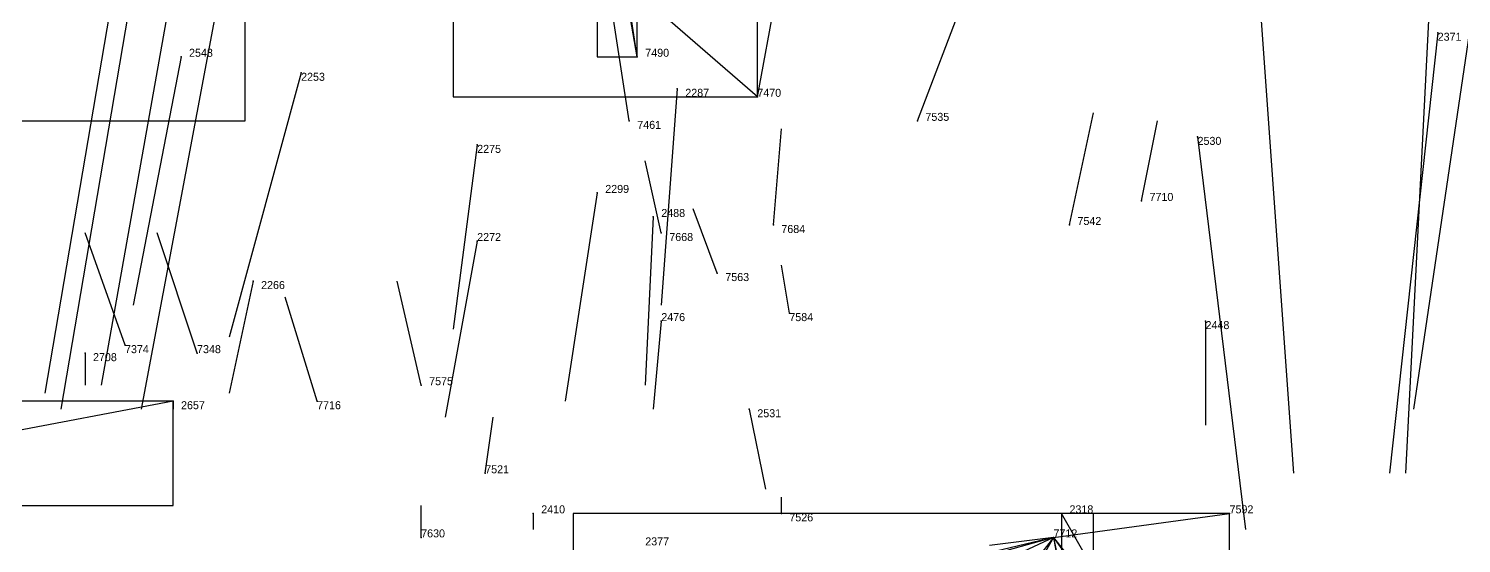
# Model space of a CAD drawing. Extents: x -0.07 to 1.1, y -0.07 to 1.1.
# Drawn here: x 0.732 to 0.911, y 0.9113 to 0.9755 of the extents above; entities that cross this region are included whole.
import ezdxf

# ---------------------------------------------------------------- set-up
doc = ezdxf.new("R2010")
doc.units = 0
for name, color, linetype in [('Clients', 3, 'CONTINUOUS'), ('Facilities', 3, 'CONTINUOUS'), ('Facilities_lines', 3, 'CONTINUOUS'), ('Min_max_boxes', 1, 'CONTINUOUS'), ('Normals', 1, 'CONTINUOUS'), ('Source_points', 5, 'CONTINUOUS'), ('Text', 3, 'CONTINUOUS')]:
    doc.layers.add(name, color=color, linetype=linetype)

msp = doc.modelspace()

# ---------------------------------------------------------------- linework, layer by layer
at = {"layer": 'Clients', "color": 5}
for p in [(0.861, 0.915), (0.882, 0.915, 1)]:
    msp.add_point(p, dxfattribs=at)
at = {"layer": 'Facilities', "color": 3}
for p in [(0.908, 0.975), (0.751, 0.972), (0.808, 0.972, 1), (0.766, 0.97), (0.813, 0.968), (0.823, 0.967, 1), (0.807, 0.964, 1), (0.843, 0.964, 1), (0.878, 0.962), (0.788, 0.961), (0.803, 0.955), (0.871, 0.954, 1), (0.81, 0.952), (0.825, 0.951, 1), (0.862, 0.951, 1), (0.788, 0.949), (0.811, 0.95, 1), (0.76, 0.944), (0.818, 0.945, 1), (0.827, 0.94, 1), (0.811, 0.939), (0.879, 0.939), (0.739, 0.935), (0.744, 0.936, 1), (0.753, 0.935, 1), (0.781, 0.931, 1), (0.75, 0.929), (0.768, 0.929, 1), (0.822, 0.928), (0.789, 0.92, 1), (0.795, 0.915), (0.826, 0.915, 1), (0.781, 0.912, 1), (0.86, 0.912, 1)]:
    msp.add_point(p, dxfattribs=at)
at = {"layer": 'Facilities_lines', "color": 3}
for p, q in [((0.823, 0.967, 1), (0.785, 1, 0.998)), ((0.808, 0.972, 1), (0.803, 1, 0.984)), ((0.75, 0.929), (0.681, 0.916)), ((0.86, 0.912, 1), (0.882, 0.915, 1)), ((0.865, 0.908), (0.861, 0.915)), ((0.86, 0.912, 1), (0.8, 0.884, 1)), ((0.86, 0.912, 1), (0.806, 0.897, 1)), ((0.86, 0.912, 1), (0.818, 0.839, 1)), ((0.86, 0.912, 1), (0.825, 0.867, 1)), ((0.86, 0.912, 1), (0.839, 0.907, 1)), ((0.86, 0.912, 1), (0.852, 0.911, 1)), ((0.86, 0.912, 1), (0.866, 0.883, 1)), ((0.86, 0.912, 1), (0.871, 0.898, 1)), ((0.86, 0.912, 1), (0.875, 0.891, 1)), ((0.86, 0.912, 1), (0.867, 0.872, 1))]:
    msp.add_line(p, q, dxfattribs=at)
at = {"layer": 'Min_max_boxes', "color": 1}
for p, q in [((0.785, 1, 0.998), (0.785, 0.967, 0.998)), ((0.785, 1, 1), (0.785, 0.967, 1)), ((0.803, 1, 0.984), (0.803, 0.972, 0.984)), ((0.803, 1, 1), (0.803, 0.972, 1)), ((0.808, 0.972, 0.984), (0.808, 1, 0.984)), ((0.808, 0.972, 1), (0.808, 1, 1)), ((0.823, 0.967, 0.998), (0.823, 1, 0.998)), ((0.823, 0.967, 1), (0.823, 1, 1)), ((0.759, 0.964), (0.759, 0.997)), ((0.759, 0.964), (0.759, 0.997)), ((0.803, 0.972, 0.984), (0.808, 0.972, 0.984)), ((0.803, 0.972, 1), (0.808, 0.972, 1)), ((0.803, 0.972, 0.984), (0.803, 0.972, 1)), ((0.808, 0.972, 0.984), (0.808, 0.972, 1)), ((0.785, 0.967, 0.998), (0.823, 0.967, 0.998)), ((0.785, 0.967, 1), (0.823, 0.967, 1)), ((0.785, 0.967, 0.998), (0.785, 0.967, 1)), ((0.823, 0.967, 0.998), (0.823, 0.967, 1)), ((0.714, 0.964), (0.759, 0.964)), ((0.714, 0.964), (0.759, 0.964)), ((0.759, 0.964), (0.759, 0.964)), ((0.75, 0.929), (0.681, 0.929)), ((0.75, 0.929), (0.681, 0.929)), ((0.75, 0.916), (0.75, 0.929)), ((0.75, 0.916), (0.75, 0.929)), ((0.75, 0.929), (0.75, 0.929)), ((0.681, 0.916), (0.75, 0.916)), ((0.681, 0.916), (0.75, 0.916)), ((0.75, 0.916), (0.75, 0.916)), ((0.882, 0.915, 1), (0.8, 0.915, 1)), ((0.8, 0.915, 1), (0.8, 0.839, 1)), ((0.882, 0.915, 1), (0.8, 0.915, 1)), ((0.8, 0.915, 1), (0.8, 0.839, 1)), ((0.8, 0.915, 1), (0.8, 0.915, 1)), ((0.865, 0.915), (0.861, 0.915)), ((0.861, 0.915), (0.861, 0.908)), ((0.865, 0.915), (0.861, 0.915)), ((0.861, 0.915), (0.861, 0.908)), ((0.861, 0.915), (0.861, 0.915)), ((0.865, 0.908), (0.865, 0.915)), ((0.865, 0.908), (0.865, 0.915)), ((0.865, 0.915), (0.865, 0.915)), ((0.882, 0.839, 1), (0.882, 0.915, 1)), ((0.882, 0.839, 1), (0.882, 0.915, 1)), ((0.882, 0.915, 1), (0.882, 0.915, 1))]:
    msp.add_line(p, q, dxfattribs=at)
at = {"layer": 'Normals', "color": 1}
for p, q in [((0.808, 0.972, 1), (0.803, 1.005, 1.094)), ((0.759, 0.997), (0.746, 0.928, 0.071)), ((0.823, 0.967, 1), (0.828, 0.994, 1.096)), ((0.807, 0.964, 1), (0.803, 0.99, 1.096)), ((0.885, 0.99), (0.89, 0.92, 0.072)), ((0.744, 0.989), (0.734, 0.93, 0.08)), ((0.746, 0.987), (0.736, 0.928, 0.08)), ((0.751, 0.987), (0.741, 0.931, 0.082)), ((0.843, 0.964, 1), (0.851, 0.985, 1.098)), ((0.913, 0.982), (0.905, 0.928, 0.083)), ((0.907, 0.979), (0.904, 0.92, 0.08)), ((0.908, 0.975), (0.902, 0.92, 0.084)), ((0.751, 0.972), (0.745, 0.941, 0.095)), ((0.766, 0.97), (0.757, 0.937, 0.094)), ((0.813, 0.968), (0.811, 0.941, 0.096)), ((0.862, 0.951, 1), (0.865, 0.965, 1.099)), ((0.871, 0.954, 1), (0.873, 0.964, 1.1)), ((0.825, 0.951, 1), (0.826, 0.963, 1.099)), ((0.878, 0.962), (0.884, 0.913, 0.087)), ((0.788, 0.961), (0.785, 0.938, 0.097)), ((0.811, 0.95, 1), (0.809, 0.959, 1.1)), ((0.803, 0.955), (0.799, 0.929, 0.096)), ((0.818, 0.945, 1), (0.815, 0.953, 1.1)), ((0.81, 0.952), (0.809, 0.931, 0.098)), ((0.744, 0.936, 1), (0.739, 0.95, 1.099)), ((0.753, 0.935, 1), (0.748, 0.95, 1.099)), ((0.788, 0.949), (0.784, 0.927, 0.097)), ((0.827, 0.94, 1), (0.826, 0.946, 1.1)), ((0.76, 0.944), (0.757, 0.93, 0.099)), ((0.781, 0.931, 1), (0.778, 0.944, 1.099)), ((0.768, 0.929, 1), (0.764, 0.942, 1.099)), ((0.811, 0.939), (0.81, 0.928, 0.099)), ((0.879, 0.939), (0.879, 0.926, 0.099)), ((0.739, 0.935), (0.739, 0.931, 0.1)), ((0.75, 0.929), (0.75, 0.928, 0.1)), ((0.822, 0.928), (0.824, 0.918, 0.099)), ((0.789, 0.92, 1), (0.79, 0.927, 1.1)), ((0.826, 0.915, 1), (0.826, 0.917, 1.1)), ((0.781, 0.912, 1), (0.781, 0.916, 1.1)), ((0.795, 0.915), (0.795, 0.913, 0.1)), ((0.861, 0.915), (0.861, 0.912, 0.1)), ((0.882, 0.915, 1), (0.882, 0.915, 1.1)), ((0.86, 0.912, 1), (0.86, 0.912, 1.1))]:
    msp.add_line(p, q, dxfattribs=at)
at = {"layer": 'Source_points', "color": 5}
for p in [(0.908, 0.975), (0.751, 0.972), (0.808, 0.972, 1), (0.766, 0.97), (0.813, 0.968), (0.823, 0.967, 1), (0.807, 0.964, 1), (0.843, 0.964, 1), (0.878, 0.962), (0.788, 0.961), (0.803, 0.955), (0.871, 0.954, 1), (0.81, 0.952), (0.825, 0.951, 1), (0.862, 0.951, 1), (0.788, 0.949), (0.811, 0.95, 1), (0.76, 0.944), (0.818, 0.945, 1), (0.827, 0.94, 1), (0.811, 0.939), (0.879, 0.939), (0.739, 0.935), (0.744, 0.936, 1), (0.753, 0.935, 1), (0.781, 0.931, 1), (0.75, 0.929), (0.768, 0.929, 1), (0.822, 0.928), (0.789, 0.92, 1), (0.795, 0.915), (0.826, 0.915, 1), (0.861, 0.915), (0.882, 0.915, 1), (0.781, 0.912, 1), (0.86, 0.912, 1)]:
    msp.add_point(p, dxfattribs=at)

# ---------------------------------------------------------------- texts
at = {"layer": 'Text', "color": 3}
for s, p in [('2371', (0.908, 0.974)), ('2548', (0.752, 0.972)), ('7490', (0.809, 0.972, 1)), ('2253', (0.766, 0.969)), ('2287', (0.814, 0.967)), ('7470', (0.823, 0.967, 1)), ('7535', (0.844, 0.964, 1)), ('7461', (0.808, 0.963, 1)), ('2530', (0.878, 0.961)), ('2275', (0.788, 0.96)), ('2299', (0.804, 0.955)), ('7710', (0.872, 0.954, 1)), ('2488', (0.811, 0.952)), ('7684', (0.826, 0.95, 1)), ('7542', (0.863, 0.951, 1)), ('2272', (0.788, 0.949)), ('7668', (0.812, 0.949, 1)), ('2266', (0.761, 0.943)), ('7563', (0.819, 0.944, 1)), ('2476', (0.811, 0.939)), ('7584', (0.827, 0.939, 1)), ('2448', (0.879, 0.938)), ('2708', (0.74, 0.934)), ('7374', (0.744, 0.935, 1)), ('7348', (0.753, 0.935, 1)), ('7575', (0.782, 0.931, 1)), ('2657', (0.751, 0.928)), ('7716', (0.768, 0.928, 1)), ('2531', (0.823, 0.927)), ('7521', (0.789, 0.92, 1)), ('2410', (0.796, 0.915)), ('7526', (0.827, 0.914, 1)), ('2318', (0.862, 0.915)), ('7592', (0.882, 0.915, 1)), ('7630', (0.781, 0.912, 1)), ('7712', (0.86, 0.912, 1)), ('2377', (0.809, 0.911))]:
    msp.add_text(s, height=0.001, dxfattribs=at).set_placement(p)

doc.saveas('drawing.dxf')
